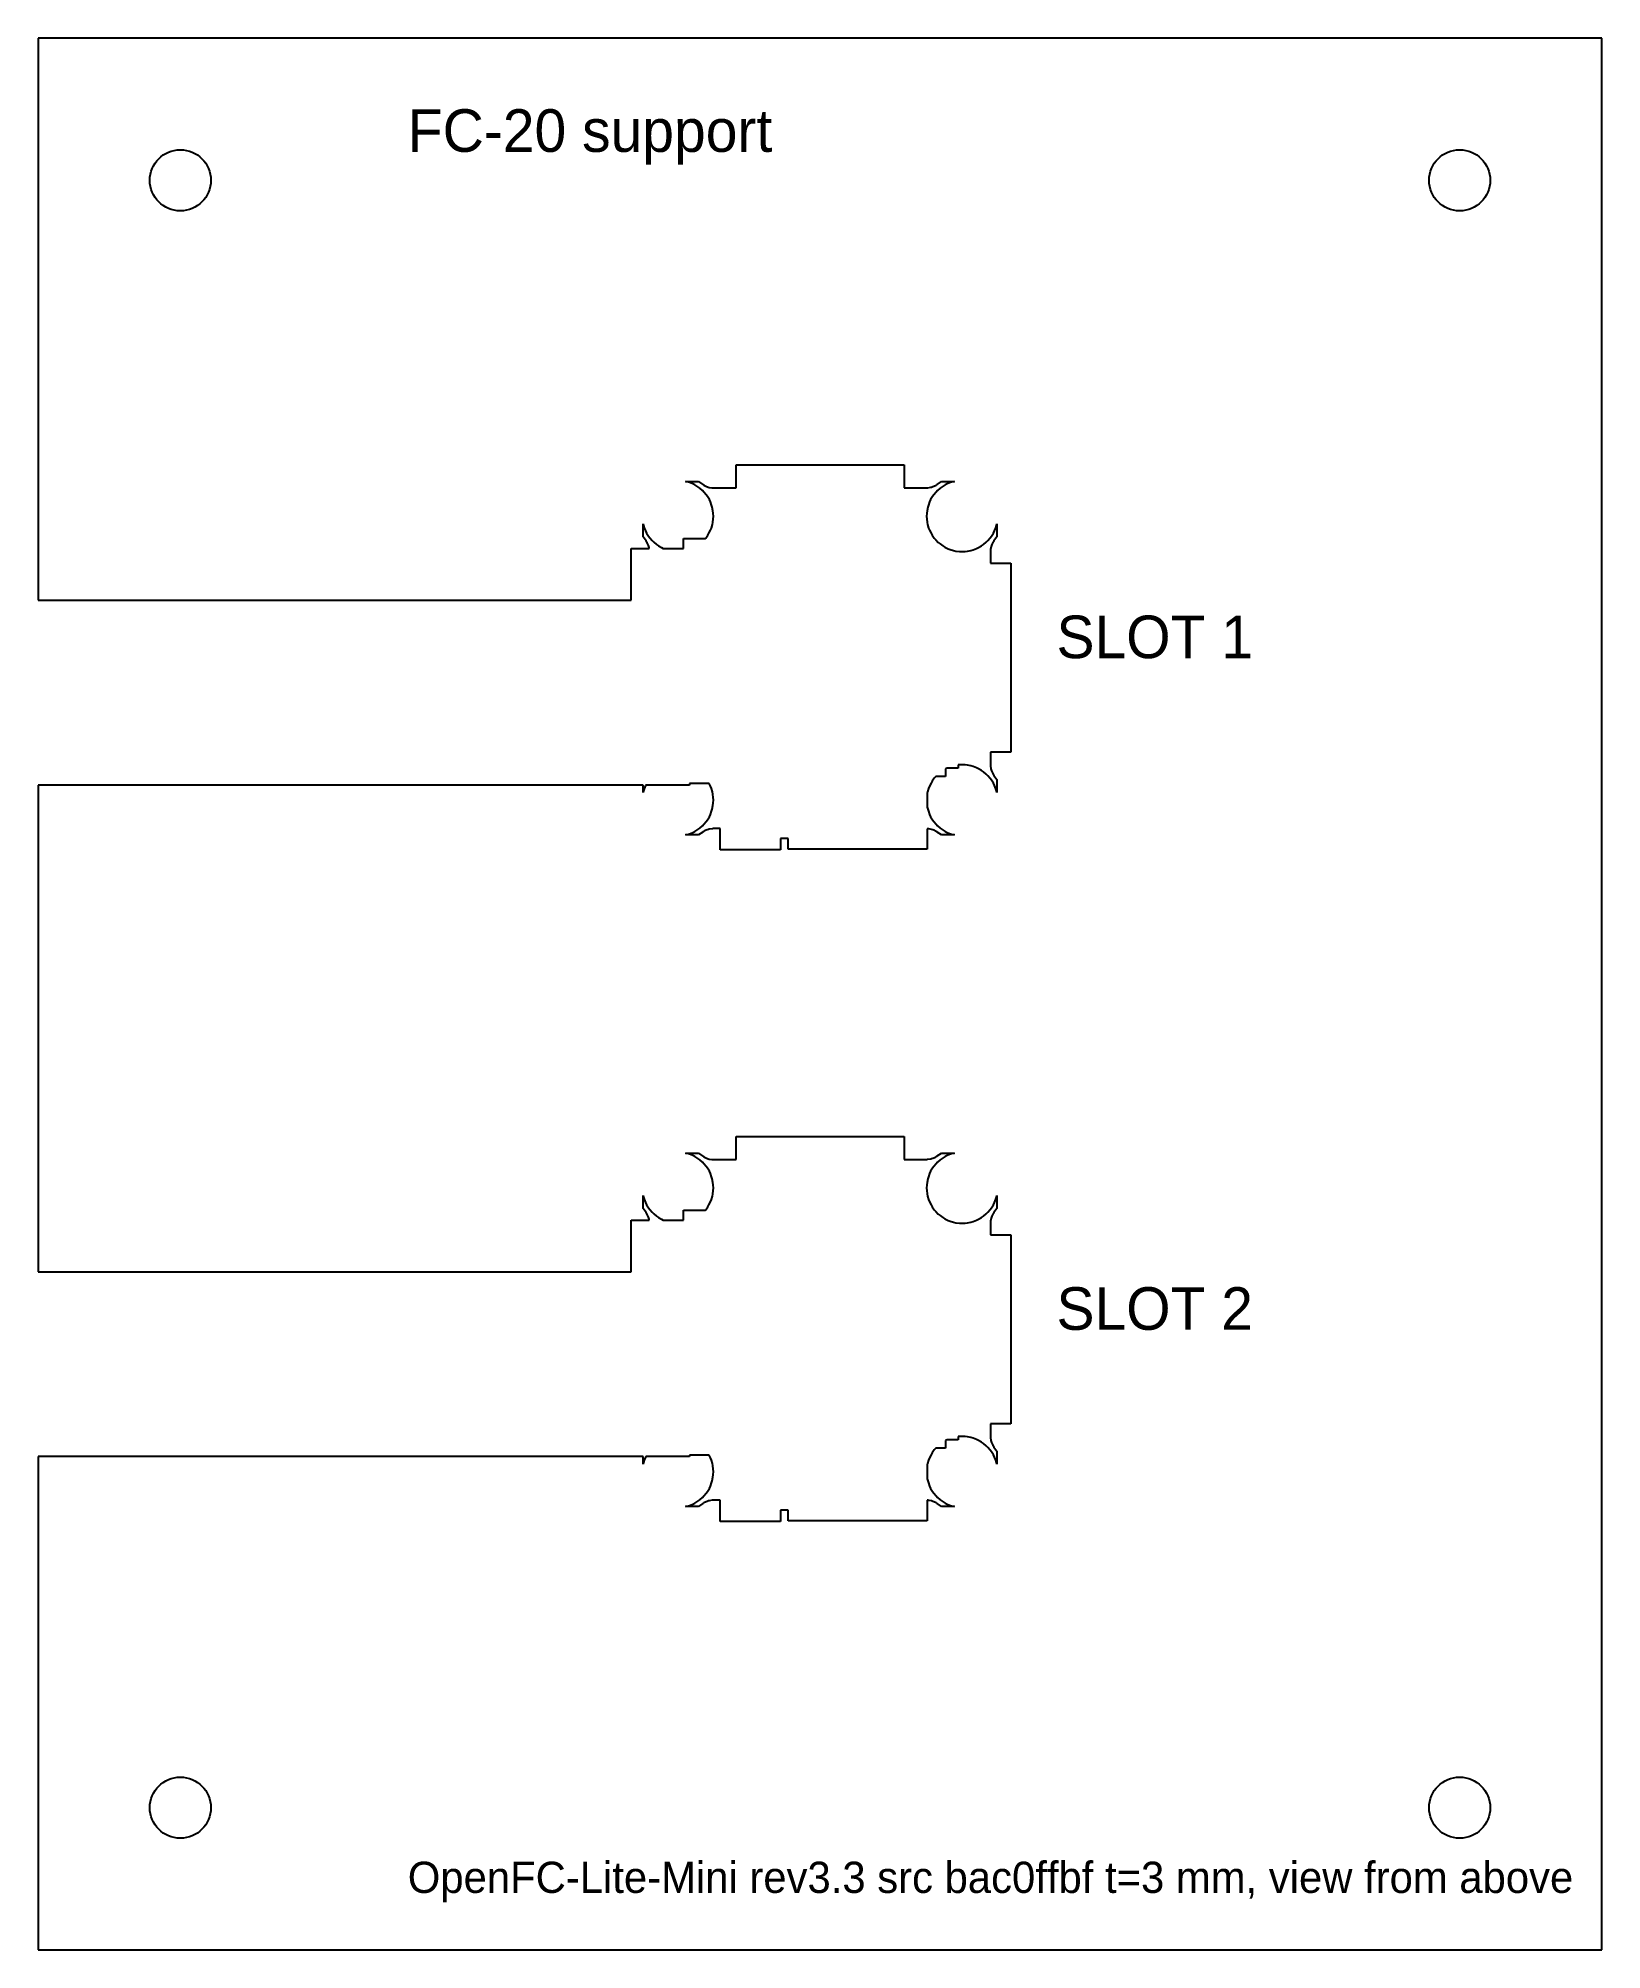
# Model space of a CAD drawing. Header units: millimetres. Extents: x -55 to 55, y -67 to 67.
import ezdxf

# ---------------------------------------------------------------- set-up
doc = ezdxf.new("R2010")
doc.units = ezdxf.units.MM

msp = doc.modelspace()

# ---------------------------------------------------------------- linework, layer by layer
at = {"layer": 'CUT'}
for p, q in [((55, 67.276), (-55, 67.276)), ((-55, 67.276), (-55, 27.711)), ((55, -67.276), (55, 67.276)), ((-5.89, 35.638), (-5.89, 37.239)), ((-5.89, 37.239), (5.91, 37.239)), ((5.91, 37.239), (5.91, 35.638)), ((-9.342, 36.05), (-9.459, 36.076)), ((-9.459, 36.076), (-8.541, 36.076)), ((-9.185, 36.002), (-9.342, 36.05)), ((-8.955, 35.91), (-9.185, 36.002)), ((-8.808, 35.836), (-8.955, 35.91)), ((-8.597, 35.708), (-8.808, 35.836)), ((-8.464, 35.612), (-8.597, 35.708)), ((-8.541, 36.076), (-8.174, 35.819)), ((-8.277, 35.45), (-8.464, 35.612)), ((-8.162, 35.333), (-8.277, 35.45)), ((-8.174, 35.819), (-7.997, 35.72)), ((-8.004, 35.144), (-8.162, 35.333)), ((-7.909, 35.009), (-8.004, 35.144)), ((-7.997, 35.72), (-7.804, 35.659)), ((-7.784, 34.796), (-7.909, 35.009)), ((-7.804, 35.659), (-7.603, 35.638)), ((-7.603, 35.638), (-7.6, 35.638)), ((-7.6, 35.638), (-5.89, 35.638)), ((5.91, 35.638), (7.505, 35.638)), ((7.505, 35.638), (7.541, 35.639)), ((7.541, 35.639), (7.587, 35.64)), ((7.587, 35.64), (7.788, 35.668)), ((7.909, 35.009), (7.784, 34.796)), ((7.788, 35.668), (7.852, 35.686)), ((7.852, 35.686), (7.94, 35.714)), ((8.004, 35.144), (7.909, 35.009)), ((7.94, 35.714), (8.125, 35.794)), ((8.162, 35.333), (8.004, 35.144)), ((8.125, 35.794), (8.183, 35.828)), ((8.277, 35.45), (8.162, 35.333)), ((8.183, 35.828), (8.221, 35.853)), ((8.221, 35.853), (8.251, 35.873)), ((8.251, 35.873), (8.541, 36.076)), ((8.464, 35.612), (8.277, 35.45)), ((8.597, 35.708), (8.464, 35.612)), ((8.541, 36.076), (9.458, 36.076)), ((8.808, 35.836), (8.597, 35.708)), ((8.955, 35.91), (8.808, 35.836)), ((9.185, 36.002), (8.955, 35.91)), ((9.342, 36.05), (9.185, 36.002)), ((9.458, 36.076), (9.342, 36.05)), ((-7.713, 34.648), (-7.784, 34.796)), ((-7.624, 34.418), (-7.713, 34.648)), ((-7.578, 34.26), (-7.624, 34.418)), ((-7.528, 34.018), (-7.578, 34.26)), ((-7.509, 33.855), (-7.528, 34.018)), ((-7.5, 33.608), (-7.509, 33.855)), ((7.509, 33.855), (7.5, 33.608)), ((7.528, 34.018), (7.509, 33.855)), ((7.578, 34.26), (7.528, 34.018)), ((7.624, 34.418), (7.578, 34.26)), ((7.713, 34.648), (7.624, 34.418)), ((7.784, 34.796), (7.713, 34.648)), ((-12.438, 32.179), (-12.438, 33.096)), ((-12.438, 33.096), (-12.412, 32.98)), ((-12.412, 32.98), (-12.364, 32.823)), ((-12.364, 32.823), (-12.272, 32.594)), ((-12.272, 32.594), (-12.199, 32.447)), ((-12.199, 32.447), (-12.07, 32.236)), ((-7.897, 32.286), (-7.812, 32.427)), ((-7.812, 32.427), (-7.704, 32.648)), ((-7.704, 32.648), (-7.644, 32.801)), ((-7.644, 32.801), (-7.573, 33.038)), ((-7.573, 33.038), (-7.538, 33.199)), ((-7.538, 33.199), (-7.507, 33.444)), ((-7.507, 33.444), (-7.5, 33.608)), ((7.5, 33.608), (7.507, 33.444)), ((7.507, 33.444), (7.538, 33.199)), ((7.538, 33.199), (7.572, 33.038)), ((7.572, 33.038), (7.643, 32.801)), ((7.643, 32.801), (7.704, 32.648)), ((7.704, 32.648), (7.812, 32.427)), ((7.812, 32.427), (7.897, 32.286)), ((12.07, 32.235), (12.198, 32.447)), ((12.198, 32.447), (12.272, 32.594)), ((12.272, 32.594), (12.364, 32.823)), ((12.364, 32.823), (12.412, 32.98)), ((12.412, 32.98), (12.438, 33.097)), ((12.438, 33.097), (12.438, 32.179)), ((-13.285, 27.711), (-13.285, 31.359)), ((-13.285, 31.359), (-12.021, 31.359)), ((-12.235, 31.889), (-12.438, 32.179)), ((-12.215, 31.859), (-12.235, 31.889)), ((-12.19, 31.821), (-12.215, 31.859)), ((-12.156, 31.763), (-12.19, 31.821)), ((-12.075, 31.578), (-12.156, 31.763)), ((-12.048, 31.49), (-12.075, 31.578)), ((-12.07, 32.236), (-11.974, 32.103)), ((-12.03, 31.426), (-12.048, 31.49)), ((-12.021, 31.359), (-12.03, 31.426)), ((-11.974, 32.103), (-11.813, 31.915)), ((-11.813, 31.915), (-11.695, 31.8)), ((-11.695, 31.8), (-11.506, 31.642)), ((-11.506, 31.642), (-11.371, 31.547)), ((-11.371, 31.547), (-11.158, 31.422)), ((-11.158, 31.422), (-11.027, 31.359)), ((-11.027, 31.359), (-9.605, 31.359)), ((-9.605, 31.359), (-9.605, 32.069)), ((-9.605, 32.069), (-8.054, 32.069)), ((-8.054, 32.069), (-8.04, 32.085)), ((-8.04, 32.085), (-7.897, 32.286)), ((7.897, 32.286), (8.04, 32.085)), ((8.04, 32.085), (8.147, 31.959)), ((8.147, 31.959), (8.321, 31.785)), ((8.321, 31.785), (8.447, 31.678)), ((8.447, 31.678), (8.648, 31.535)), ((8.648, 31.535), (8.789, 31.45)), ((8.789, 31.45), (9.01, 31.342)), ((9.01, 31.342), (9.163, 31.282)), ((9.163, 31.282), (9.4, 31.211)), ((9.4, 31.211), (9.561, 31.176)), ((9.561, 31.176), (9.806, 31.145)), ((9.806, 31.145), (9.97, 31.138)), ((9.97, 31.138), (10.217, 31.147)), ((10.217, 31.147), (10.38, 31.166)), ((10.38, 31.166), (10.622, 31.216)), ((10.622, 31.216), (10.78, 31.262)), ((10.78, 31.262), (11.01, 31.351)), ((11.01, 31.351), (11.158, 31.422)), ((11.158, 31.422), (11.371, 31.547)), ((11.371, 31.547), (11.506, 31.642)), ((11.506, 31.642), (11.695, 31.8)), ((11.695, 31.8), (11.812, 31.915)), ((11.812, 31.915), (11.974, 32.102)), ((11.974, 32.102), (12.07, 32.235)), ((12.001, 31.179), (12, 31.144)), ((12, 31.144), (12, 30.329)), ((12.002, 31.225), (12.001, 31.179)), ((12.007, 31.292), (12.002, 31.225)), ((12.048, 31.49), (12.007, 31.292)), ((12.076, 31.578), (12.048, 31.49)), ((12.098, 31.64), (12.076, 31.578)), ((12.19, 31.821), (12.098, 31.64)), ((12.215, 31.859), (12.19, 31.821)), ((12.235, 31.889), (12.215, 31.859)), ((12.438, 32.179), (12.235, 31.889)), ((12, 30.329), (13.435, 30.329)), ((13.435, 30.329), (13.435, 17.014)), ((-55, 27.711), (-13.285, 27.711)), ((13.435, 17.014), (12, 17.014)), ((12, 17.014), (12, 16.133)), ((-7.794, 14.811), (-9.17, 14.811)), ((-9.17, 14.811), (-9.17, 14.711)), ((-7.704, 14.628), (-7.794, 14.811)), ((7.812, 14.849), (7.704, 14.628)), ((7.897, 14.99), (7.812, 14.849)), ((8.04, 15.191), (7.897, 14.99)), ((8.144, 15.314), (8.04, 15.191)), ((8.838, 15.314), (8.144, 15.314)), ((8.948, 15.904), (8.838, 15.85)), ((8.838, 15.85), (8.838, 15.314)), ((9.728, 15.904), (8.948, 15.904)), ((9.806, 16.131), (9.728, 16.121)), ((9.728, 16.121), (9.728, 15.904)), ((9.97, 16.138), (9.806, 16.131)), ((10.217, 16.129), (9.97, 16.138)), ((10.38, 16.11), (10.217, 16.129)), ((10.622, 16.06), (10.38, 16.11)), ((10.78, 16.014), (10.622, 16.06)), ((11.01, 15.925), (10.78, 16.014)), ((11.158, 15.854), (11.01, 15.925)), ((11.371, 15.729), (11.158, 15.854)), ((11.506, 15.634), (11.371, 15.729)), ((11.695, 15.476), (11.506, 15.634)), ((11.812, 15.361), (11.695, 15.476)), ((11.973, 15.174), (11.812, 15.361)), ((12.07, 15.041), (11.973, 15.174)), ((12, 16.133), (12.001, 16.097)), ((12.001, 16.097), (12.002, 16.051)), ((12.002, 16.051), (12.03, 15.85)), ((12.03, 15.85), (12.048, 15.786)), ((12.048, 15.786), (12.076, 15.699)), ((12.198, 14.83), (12.07, 15.041)), ((12.076, 15.699), (12.156, 15.513)), ((12.156, 15.513), (12.19, 15.455)), ((12.19, 15.455), (12.215, 15.417)), ((12.272, 14.683), (12.198, 14.83)), ((12.215, 15.417), (12.235, 15.387)), ((12.235, 15.387), (12.438, 15.097)), ((12.438, 15.097), (12.438, 14.179)), ((-12.438, 14.711), (-55, 14.711)), ((-55, 14.711), (-55, -19.565)), ((-12.438, 14.179), (-12.438, 14.711)), ((-12.412, 14.296), (-12.438, 14.179)), ((-12.364, 14.453), (-12.412, 14.296)), ((-12.272, 14.683), (-12.364, 14.453)), ((-12.258, 14.711), (-12.272, 14.683)), ((-9.17, 14.711), (-12.258, 14.711)), ((-7.644, 14.475), (-7.704, 14.628)), ((-7.573, 14.238), (-7.644, 14.475)), ((-7.538, 14.077), (-7.573, 14.238)), ((-7.507, 13.832), (-7.538, 14.077)), ((-7.509, 13.421), (-7.5, 13.668)), ((-7.5, 13.668), (-7.507, 13.832)), ((7.572, 14.238), (7.55, 14.133)), ((7.55, 14.133), (7.55, 13.152)), ((7.644, 14.475), (7.572, 14.238)), ((7.704, 14.628), (7.644, 14.475)), ((12.364, 14.453), (12.272, 14.683)), ((12.412, 14.296), (12.364, 14.453)), ((12.438, 14.179), (12.412, 14.296)), ((-8.162, 11.943), (-8.004, 12.132)), ((-8.004, 12.132), (-7.909, 12.267)), ((-7.909, 12.267), (-7.784, 12.48)), ((-7.784, 12.48), (-7.713, 12.628)), ((-7.713, 12.628), (-7.624, 12.858)), ((-7.624, 12.858), (-7.578, 13.016)), ((-7.578, 13.016), (-7.529, 13.258)), ((-7.529, 13.258), (-7.509, 13.421)), ((7.55, 13.152), (7.578, 13.016)), ((7.578, 13.016), (7.624, 12.858)), ((7.624, 12.858), (7.713, 12.628)), ((7.713, 12.628), (7.784, 12.48)), ((7.784, 12.48), (7.909, 12.267)), ((7.909, 12.267), (8.004, 12.132)), ((8.004, 12.132), (8.162, 11.943)), ((-9.459, 11.2), (-9.342, 11.226)), ((-8.541, 11.2), (-9.459, 11.2)), ((-9.342, 11.226), (-9.185, 11.274)), ((-9.185, 11.274), (-8.955, 11.366)), ((-8.955, 11.366), (-8.808, 11.44)), ((-8.808, 11.44), (-8.597, 11.568)), ((-8.597, 11.568), (-8.464, 11.665)), ((-8.251, 11.403), (-8.541, 11.2)), ((-8.464, 11.665), (-8.277, 11.826)), ((-8.277, 11.826), (-8.162, 11.943)), ((-8.221, 11.423), (-8.251, 11.403)), ((-8.183, 11.448), (-8.221, 11.423)), ((-8.125, 11.483), (-8.183, 11.448)), ((-7.939, 11.563), (-8.125, 11.483)), ((-7.852, 11.59), (-7.939, 11.563)), ((-7.788, 11.608), (-7.852, 11.59)), ((-7.588, 11.636), (-7.788, 11.608)), ((-7.542, 11.637), (-7.588, 11.636)), ((-7.505, 11.638), (-7.542, 11.637)), ((-7.025, 11.638), (-7.505, 11.638)), ((-7.025, 10.156), (-7.025, 11.638)), ((-2.25, 10.936), (-2.775, 10.936)), ((-2.775, 10.936), (-2.775, 10.156)), ((-2.25, 10.184), (-2.25, 10.936)), ((7.587, 11.636), (7.55, 11.637)), ((7.55, 11.637), (7.55, 10.184)), ((7.654, 11.631), (7.587, 11.636)), ((7.852, 11.59), (7.654, 11.631)), ((7.94, 11.563), (7.852, 11.59)), ((8.002, 11.54), (7.94, 11.563)), ((8.182, 11.448), (8.002, 11.54)), ((8.162, 11.943), (8.277, 11.826)), ((8.221, 11.423), (8.182, 11.448)), ((8.251, 11.403), (8.221, 11.423)), ((8.541, 11.2), (8.251, 11.403)), ((8.277, 11.826), (8.464, 11.665)), ((8.464, 11.665), (8.597, 11.568)), ((9.458, 11.2), (8.541, 11.2)), ((8.597, 11.568), (8.809, 11.44)), ((8.809, 11.44), (8.956, 11.366)), ((8.956, 11.366), (9.185, 11.274)), ((9.185, 11.274), (9.342, 11.226)), ((9.342, 11.226), (9.458, 11.2)), ((-2.775, 10.156), (-7.025, 10.156)), ((7.55, 10.184), (-2.25, 10.184)), ((-5.89, -11.638), (-5.89, -10.038)), ((-5.89, -10.038), (5.91, -10.038)), ((5.91, -10.038), (5.91, -11.638)), ((-9.342, -11.226), (-9.459, -11.2)), ((-9.459, -11.2), (-8.541, -11.2)), ((-9.185, -11.274), (-9.342, -11.226)), ((-8.955, -11.366), (-9.185, -11.274)), ((-8.808, -11.44), (-8.955, -11.366)), ((-8.597, -11.568), (-8.808, -11.44)), ((-8.464, -11.665), (-8.597, -11.568)), ((-8.541, -11.2), (-8.174, -11.457)), ((-8.277, -11.826), (-8.464, -11.665)), ((-8.162, -11.943), (-8.277, -11.826)), ((-8.174, -11.457), (-7.997, -11.556)), ((-8.004, -12.133), (-8.162, -11.943)), ((-7.997, -11.556), (-7.804, -11.617)), ((-7.804, -11.617), (-7.603, -11.638)), ((-7.603, -11.638), (-7.6, -11.638)), ((-7.6, -11.638), (-5.89, -11.638)), ((5.91, -11.638), (7.505, -11.638)), ((7.505, -11.638), (7.541, -11.637)), ((7.541, -11.637), (7.587, -11.636)), ((7.587, -11.636), (7.788, -11.608)), ((7.788, -11.608), (7.852, -11.59)), ((7.852, -11.59), (7.94, -11.563)), ((7.94, -11.563), (8.125, -11.483)), ((8.162, -11.943), (8.004, -12.132)), ((8.125, -11.483), (8.183, -11.448)), ((8.277, -11.826), (8.162, -11.943)), ((8.183, -11.448), (8.221, -11.423)), ((8.221, -11.423), (8.251, -11.403)), ((8.251, -11.403), (8.541, -11.2)), ((8.464, -11.665), (8.277, -11.826)), ((8.597, -11.568), (8.464, -11.665)), ((8.541, -11.2), (9.458, -11.2)), ((8.808, -11.44), (8.597, -11.568)), ((8.955, -11.366), (8.808, -11.44)), ((9.185, -11.274), (8.955, -11.366)), ((9.342, -11.226), (9.185, -11.274)), ((9.458, -11.2), (9.342, -11.226)), ((-7.909, -12.267), (-8.004, -12.133)), ((-7.784, -12.48), (-7.909, -12.267)), ((-7.713, -12.628), (-7.784, -12.48)), ((-7.624, -12.859), (-7.713, -12.628)), ((-7.578, -13.016), (-7.624, -12.859)), ((-7.528, -13.258), (-7.578, -13.016)), ((-7.509, -13.422), (-7.528, -13.258)), ((-7.5, -13.668), (-7.509, -13.422)), ((7.509, -13.421), (7.5, -13.668)), ((7.528, -13.258), (7.509, -13.421)), ((7.578, -13.016), (7.528, -13.258)), ((7.624, -12.858), (7.578, -13.016)), ((7.713, -12.628), (7.624, -12.858)), ((7.784, -12.48), (7.713, -12.628)), ((7.909, -12.267), (7.784, -12.48)), ((8.004, -12.132), (7.909, -12.267)), ((-12.438, -15.097), (-12.438, -14.18)), ((-12.438, -14.18), (-12.412, -14.296)), ((-12.412, -14.296), (-12.364, -14.453)), ((-12.364, -14.453), (-12.272, -14.683)), ((-12.272, -14.683), (-12.199, -14.83)), ((-7.812, -14.85), (-7.704, -14.628)), ((-7.704, -14.628), (-7.644, -14.475)), ((-7.644, -14.475), (-7.573, -14.238)), ((-7.573, -14.238), (-7.538, -14.078)), ((-7.538, -14.078), (-7.507, -13.833)), ((-7.507, -13.833), (-7.5, -13.668)), ((7.5, -13.668), (7.507, -13.832)), ((7.507, -13.832), (7.538, -14.077)), ((7.538, -14.077), (7.572, -14.238)), ((7.572, -14.238), (7.643, -14.475)), ((7.643, -14.475), (7.704, -14.628)), ((7.704, -14.628), (7.812, -14.849)), ((12.198, -14.83), (12.272, -14.683)), ((12.272, -14.683), (12.364, -14.453)), ((12.364, -14.453), (12.412, -14.296)), ((12.412, -14.296), (12.438, -14.18)), ((12.438, -14.18), (12.438, -15.097)), ((-13.285, -19.565), (-13.285, -15.918)), ((-13.285, -15.918), (-12.021, -15.918)), ((-12.235, -15.387), (-12.438, -15.097)), ((-12.215, -15.417), (-12.235, -15.387)), ((-12.19, -15.455), (-12.215, -15.417)), ((-12.199, -14.83), (-12.07, -15.041)), ((-12.156, -15.513), (-12.19, -15.455)), ((-12.075, -15.699), (-12.156, -15.513)), ((-12.048, -15.786), (-12.075, -15.699)), ((-12.07, -15.041), (-11.974, -15.174)), ((-12.03, -15.85), (-12.048, -15.786)), ((-12.021, -15.918), (-12.03, -15.85)), ((-11.974, -15.174), (-11.813, -15.361)), ((-11.813, -15.361), (-11.695, -15.476)), ((-11.695, -15.476), (-11.506, -15.635)), ((-11.506, -15.635), (-11.371, -15.729)), ((-11.371, -15.729), (-11.158, -15.854)), ((-11.158, -15.854), (-11.027, -15.918)), ((-11.027, -15.918), (-9.605, -15.918)), ((-9.605, -15.918), (-9.605, -15.208)), ((-9.605, -15.208), (-8.054, -15.208)), ((-8.054, -15.208), (-8.04, -15.192)), ((-8.04, -15.192), (-7.897, -14.991)), ((-7.897, -14.991), (-7.812, -14.85)), ((7.812, -14.849), (7.897, -14.991)), ((7.897, -14.991), (8.04, -15.191)), ((8.04, -15.191), (8.147, -15.317)), ((8.147, -15.317), (8.321, -15.491)), ((8.321, -15.491), (8.447, -15.598)), ((8.447, -15.598), (8.648, -15.741)), ((8.648, -15.741), (8.789, -15.826)), ((8.789, -15.826), (9.01, -15.935)), ((9.01, -15.935), (9.163, -15.995)), ((9.163, -15.995), (9.4, -16.066)), ((9.4, -16.066), (9.561, -16.1)), ((9.561, -16.1), (9.806, -16.131)), ((9.806, -16.131), (9.97, -16.139)), ((9.97, -16.139), (10.217, -16.129)), ((10.217, -16.129), (10.38, -16.11)), ((10.38, -16.11), (10.622, -16.06)), ((10.622, -16.06), (10.78, -16.014)), ((10.78, -16.014), (11.01, -15.926)), ((11.01, -15.926), (11.158, -15.854)), ((11.158, -15.854), (11.371, -15.729)), ((11.371, -15.729), (11.506, -15.635)), ((11.506, -15.635), (11.695, -15.476)), ((11.695, -15.476), (11.812, -15.361)), ((11.812, -15.361), (11.974, -15.174)), ((11.974, -15.174), (12.07, -15.041)), ((12.001, -16.097), (12, -16.133)), ((12, -16.133), (12, -16.948)), ((12.002, -16.051), (12.001, -16.097)), ((12.007, -15.984), (12.002, -16.051)), ((12.048, -15.786), (12.007, -15.984)), ((12.076, -15.698), (12.048, -15.786)), ((12.07, -15.041), (12.198, -14.83)), ((12.098, -15.636), (12.076, -15.698)), ((12.19, -15.456), (12.098, -15.636)), ((12.215, -15.417), (12.19, -15.456)), ((12.235, -15.387), (12.215, -15.417)), ((12.438, -15.097), (12.235, -15.387)), ((12, -16.948), (13.435, -16.948)), ((13.435, -16.948), (13.435, -30.263)), ((-55, -19.565), (-13.285, -19.565)), ((13.435, -30.263), (12, -30.263)), ((12, -30.263), (12, -31.144)), ((7.897, -32.286), (7.812, -32.427)), ((8.04, -32.085), (7.897, -32.286)), ((8.144, -31.963), (8.04, -32.085)), ((8.838, -31.963), (8.144, -31.963)), ((8.948, -31.373), (8.838, -31.427)), ((8.838, -31.427), (8.838, -31.963)), ((9.728, -31.373), (8.948, -31.373)), ((9.806, -31.145), (9.728, -31.155)), ((9.728, -31.155), (9.728, -31.373)), ((9.97, -31.138), (9.806, -31.145)), ((10.217, -31.147), (9.97, -31.138)), ((10.38, -31.167), (10.217, -31.147)), ((10.622, -31.216), (10.38, -31.167)), ((10.78, -31.262), (10.622, -31.216)), ((11.01, -31.351), (10.78, -31.262)), ((11.158, -31.422), (11.01, -31.351)), ((11.371, -31.547), (11.158, -31.422)), ((11.506, -31.642), (11.371, -31.547)), ((11.695, -31.8), (11.506, -31.642)), ((11.812, -31.915), (11.695, -31.8)), ((11.973, -32.103), (11.812, -31.915)), ((12.07, -32.235), (11.973, -32.103)), ((12, -31.144), (12.001, -31.179)), ((12.001, -31.179), (12.002, -31.225)), ((12.002, -31.225), (12.03, -31.426)), ((12.03, -31.426), (12.048, -31.49)), ((12.048, -31.49), (12.076, -31.578)), ((12.198, -32.447), (12.07, -32.235)), ((12.076, -31.578), (12.156, -31.763)), ((12.156, -31.763), (12.19, -31.821)), ((12.19, -31.821), (12.215, -31.859)), ((12.215, -31.859), (12.235, -31.889)), ((12.235, -31.889), (12.438, -32.179)), ((12.438, -32.179), (12.438, -33.097)), ((-12.438, -32.565), (-55, -32.565)), ((-55, -32.565), (-55, -67.276)), ((-12.438, -33.097), (-12.438, -32.565)), ((-12.412, -32.98), (-12.438, -33.097)), ((-12.364, -32.823), (-12.412, -32.98)), ((-12.272, -32.594), (-12.364, -32.823)), ((-12.258, -32.565), (-12.272, -32.594)), ((-9.17, -32.565), (-12.258, -32.565)), ((-7.794, -32.465), (-9.17, -32.465)), ((-9.17, -32.465), (-9.17, -32.565)), ((-7.704, -32.649), (-7.794, -32.465)), ((-7.644, -32.802), (-7.704, -32.649)), ((-7.573, -33.038), (-7.644, -32.802)), ((-7.538, -33.199), (-7.573, -33.038)), ((-7.507, -33.444), (-7.538, -33.199)), ((-7.509, -33.855), (-7.5, -33.608)), ((-7.5, -33.608), (-7.507, -33.444)), ((7.572, -33.038), (7.55, -33.143)), ((7.55, -33.143), (7.55, -34.124)), ((7.644, -32.802), (7.572, -33.038)), ((7.704, -32.649), (7.644, -32.802)), ((7.812, -32.427), (7.704, -32.649)), ((12.272, -32.594), (12.198, -32.447)), ((12.364, -32.823), (12.272, -32.594)), ((12.412, -32.98), (12.364, -32.823)), ((12.438, -33.097), (12.412, -32.98)), ((-7.909, -35.009), (-7.784, -34.796)), ((-7.784, -34.796), (-7.713, -34.648)), ((-7.713, -34.648), (-7.624, -34.418)), ((-7.624, -34.418), (-7.578, -34.26)), ((-7.578, -34.26), (-7.529, -34.018)), ((-7.529, -34.018), (-7.509, -33.855)), ((7.55, -34.124), (7.578, -34.26)), ((7.578, -34.26), (7.624, -34.418)), ((7.624, -34.418), (7.713, -34.648)), ((7.713, -34.648), (7.784, -34.797)), ((7.784, -34.797), (7.909, -35.009)), ((-9.459, -36.076), (-9.342, -36.05)), ((-8.541, -36.076), (-9.459, -36.076)), ((-9.342, -36.05), (-9.185, -36.002)), ((-9.185, -36.002), (-8.955, -35.91)), ((-8.955, -35.91), (-8.808, -35.836)), ((-8.808, -35.836), (-8.597, -35.708)), ((-8.597, -35.708), (-8.464, -35.612)), ((-8.251, -35.873), (-8.541, -36.076)), ((-8.464, -35.612), (-8.277, -35.45)), ((-8.277, -35.45), (-8.162, -35.333)), ((-8.221, -35.853), (-8.251, -35.873)), ((-8.183, -35.828), (-8.221, -35.853)), ((-8.125, -35.794), (-8.183, -35.828)), ((-8.162, -35.333), (-8.004, -35.144)), ((-7.939, -35.714), (-8.125, -35.794)), ((-8.004, -35.144), (-7.909, -35.009)), ((-7.852, -35.686), (-7.939, -35.714)), ((-7.788, -35.668), (-7.852, -35.686)), ((-7.588, -35.64), (-7.788, -35.668)), ((-7.542, -35.639), (-7.588, -35.64)), ((-7.505, -35.638), (-7.542, -35.639)), ((-7.025, -35.638), (-7.505, -35.638)), ((-7.025, -37.12), (-7.025, -35.638)), ((7.587, -35.64), (7.55, -35.639)), ((7.55, -35.639), (7.55, -37.093)), ((7.654, -35.645), (7.587, -35.64)), ((7.852, -35.686), (7.654, -35.645)), ((7.94, -35.714), (7.852, -35.686)), ((7.909, -35.009), (8.004, -35.144)), ((8.002, -35.736), (7.94, -35.714)), ((8.182, -35.828), (8.002, -35.736)), ((8.004, -35.144), (8.162, -35.333)), ((8.162, -35.333), (8.277, -35.451)), ((8.221, -35.853), (8.182, -35.828)), ((8.251, -35.873), (8.221, -35.853)), ((8.541, -36.076), (8.251, -35.873)), ((8.277, -35.451), (8.464, -35.612)), ((8.464, -35.612), (8.597, -35.708)), ((9.458, -36.076), (8.541, -36.076)), ((8.597, -35.708), (8.809, -35.837)), ((8.809, -35.837), (8.956, -35.91)), ((8.956, -35.91), (9.185, -36.002)), ((9.185, -36.002), (9.342, -36.05)), ((9.342, -36.05), (9.458, -36.076)), ((-2.775, -37.12), (-7.025, -37.12)), ((-2.25, -36.34), (-2.775, -36.34)), ((-2.775, -36.34), (-2.775, -37.12)), ((-2.25, -37.093), (-2.25, -36.34)), ((7.55, -37.093), (-2.25, -37.093)), ((-55, -67.276), (55, -67.276))]:
    msp.add_line(p, q, dxfattribs=at)
for centre in [(-45, 57.276), (45, 57.276), (-45, -57.276), (45, -57.276)]:
    msp.add_circle(centre, 2.15, dxfattribs=at)

# ---------------------------------------------------------------- texts
at = {"layer": 'ENGRAVE'}
for s, height, p in [('FC-20 support', 3, (-29, 59.276)), ('SLOT 1', 3, (16.638, 23.638)), ('SLOT 2', 3, (16.638, -23.638)), ('OpenFC-Lite-Mini rev3.3 src bac0ffbf t=3 mm, view from above', 2.2, (-29, -63.276))]:
    msp.add_text(s, height=height, dxfattribs=at).set_placement(p)

doc.saveas('drawing.dxf')
